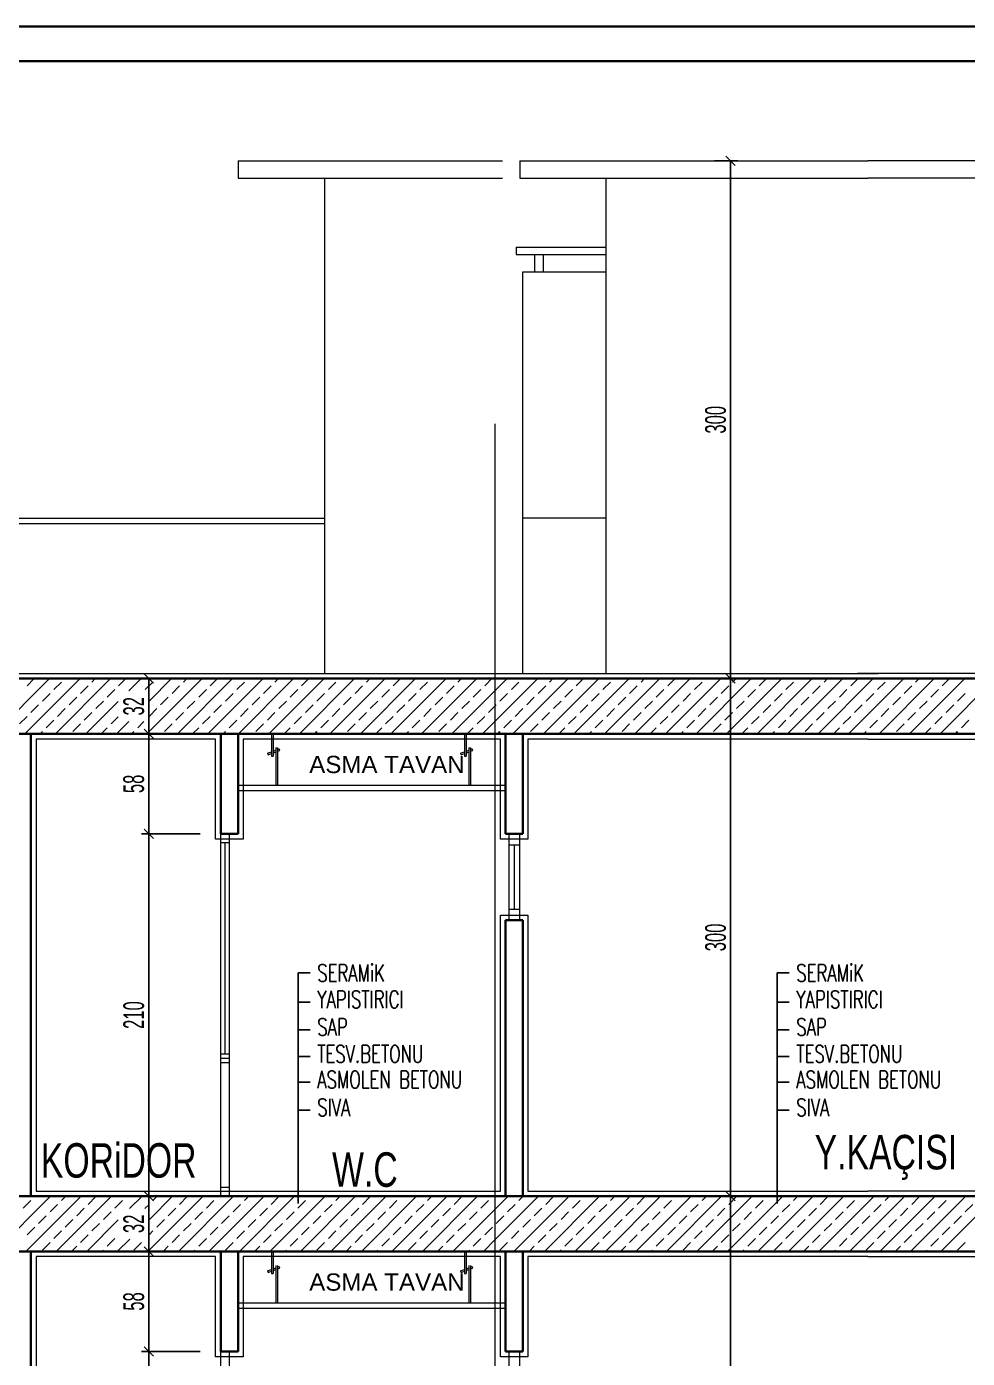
# Model space of a CAD drawing. Header units: inches. Extents: x -7543 to -822, y 102837 to 190349.
# Drawn here: x -827.3713 to -827.2623, y 102837.2851 to 102837.4395 of the extents above; entities that cross this region are included whole.
import ezdxf

# ---------------------------------------------------------------- set-up
doc = ezdxf.new("R2010")
doc.units = ezdxf.units.IN
doc.header["$MEASUREMENT"] = 0
doc.linetypes.add('__ZG_T_P__9', pattern=[22, 1, -10, 1, -10])
doc.layers.get('0').update_dxf_attribs({"lineweight": 25})
for name, color, linetype, lineweight, true_color in [('DUVAR', 7, 'Continuous', 35, 0xfc4642), ('KAPI', 7, 'Continuous', 18, 0xffb360), ('MERDİVEN', 7, 'Continuous', 20, 0x16c244), ('PENCERE', 7, 'Continuous', 18, 0xffb360)]:
    doc.layers.add(name, color=color, linetype=linetype, lineweight=lineweight, true_color=true_color)
for name, color, linetype, lineweight in [('ICOL', 55, 'Continuous', 25), ('SIVA', 150, 'Continuous', 15), ('TARAMA', 8, 'Continuous', 25), ('YAZI', 7, 'Continuous', 25)]:
    doc.layers.add(name, color=color, linetype=linetype, lineweight=lineweight)
doc.styles.add('arıal', font='arial.ttf', dxfattribs={"width": 0.7})
doc.styles.add('KAPı-PEN', font='simplex.shx', dxfattribs={"width": 0.7, "height": 10})
doc.styles.add('OLCU', font='tromand.shx', dxfattribs={"width": 0.6, "height": 12})
doc.styles.add('TURKCE', font='arial.ttf')

# ---------------------------------------------------------------- blocks, each defined once
blk = doc.blocks.new('_Oblique')
at = {"color": 0, "linetype": 'ByBlock', "lineweight": -2}
blk.add_line((-0.5, -0.5), (0.5, 0.5), dxfattribs=at)

msp = doc.modelspace()

# ---------------------------------------------------------------- linework, layer by layer
at = {"layer": 'DUVAR'}
for p, q in [((-837.60507, 102837.43946), (-821.98956, 102837.43946)), ((-837.60107, 102837.43546), (-821.99356, 102837.43546)), ((-827.48279, 102837.36388), (-827.27379, 102837.36388)), ((-827.06479, 102837.36388), (-827.27379, 102837.36388)), ((-827.48279, 102837.35748), (-827.27379, 102837.35748)), ((-827.37079, 102837.30388), (-827.37079, 102837.35748)), ((-827.34879, 102837.34588), (-827.34879, 102837.35748)), ((-827.34679, 102837.34588), (-827.34679, 102837.35748)), ((-827.31579, 102837.34588), (-827.31579, 102837.35748)), ((-827.31379, 102837.34588), (-827.31379, 102837.35748)), ((-827.06479, 102837.35748), (-827.27379, 102837.35748)), ((-827.34879, 102837.34588), (-827.34679, 102837.34588)), ((-827.31579, 102837.34588), (-827.31379, 102837.34588)), ((-827.31579, 102837.30388), (-827.31579, 102837.33588)), ((-827.31579, 102837.33588), (-827.31379, 102837.33588)), ((-827.31379, 102837.30388), (-827.31379, 102837.33588)), ((-827.48279, 102837.30388), (-827.27379, 102837.30388)), ((-827.47879, 102837.30388), (-827.27379, 102837.30388)), ((-827.06879, 102837.30388), (-827.27379, 102837.30388)), ((-827.06479, 102837.30388), (-827.27379, 102837.30388)), ((-827.48279, 102837.29748), (-827.27379, 102837.29748)), ((-827.48279, 102837.29748), (-827.27379, 102837.29748)), ((-827.37079, 102837.24388), (-827.37079, 102837.29748)), ((-827.34879, 102837.28588), (-827.34879, 102837.29748)), ((-827.34679, 102837.28588), (-827.34679, 102837.29748)), ((-827.31579, 102837.28588), (-827.31579, 102837.29748)), ((-827.31379, 102837.28588), (-827.31379, 102837.29748)), ((-827.06479, 102837.29748), (-827.27379, 102837.29748)), ((-827.06479, 102837.29748), (-827.27379, 102837.29748)), ((-827.34879, 102837.28588), (-827.34679, 102837.28588)), ((-827.31579, 102837.28588), (-827.31379, 102837.28588))]:
    msp.add_line(p, q, dxfattribs=at)
at = {"layer": 'ICOL', "color": 53}
for p, q in [((-827.29157, 102837.42389), (-827.28887, 102837.42389)), ((-827.35757, 102837.36388), (-827.35798, 102837.36388)), ((-827.29157, 102837.36388), (-827.28887, 102837.36388)), ((-827.29157, 102837.36388), (-827.28887, 102837.36388)), ((-827.35757, 102837.35748), (-827.35798, 102837.35748)), ((-827.35757, 102837.35748), (-827.35798, 102837.35748)), ((-827.35119, 102837.34588), (-827.35798, 102837.34588)), ((-827.35119, 102837.34588), (-827.35798, 102837.34588)), ((-827.35757, 102837.30388), (-827.35798, 102837.30388)), ((-827.35757, 102837.30388), (-827.35798, 102837.30388)), ((-827.29211, 102837.30388), (-827.29055, 102837.30388)), ((-827.29211, 102837.30388), (-827.29055, 102837.30388)), ((-827.35678, 102837.29748), (-827.35798, 102837.29748)), ((-827.35678, 102837.29748), (-827.35798, 102837.29748)), ((-827.35119, 102837.28588), (-827.35798, 102837.28588)), ((-827.35119, 102837.28588), (-827.35798, 102837.28588))]:
    msp.add_line(p, q, dxfattribs=at)
at = {"layer": 'ICOL'}
for p, q in [((-827.28971, 102837.42389), (-827.28971, 102837.36388)), ((-827.35714, 102837.36388), (-827.35714, 102837.35748)), ((-827.28971, 102837.36388), (-827.28971, 102837.30388)), ((-827.35714, 102837.35748), (-827.35714, 102837.34588)), ((-827.35714, 102837.34588), (-827.35714, 102837.30388)), ((-827.35714, 102837.30388), (-827.35714, 102837.29748)), ((-827.28971, 102837.30388), (-827.28971, 102837.24388)), ((-827.35714, 102837.29748), (-827.35714, 102837.28588)), ((-827.35714, 102837.28588), (-827.35714, 102837.24388))]:
    msp.add_line(p, q, dxfattribs=at)
at = {"layer": 'KAPI'}
for p, q in [((-827.34679, 102837.42389), (-827.31614, 102837.42389)), ((-827.34679, 102837.42389), (-827.34679, 102837.42189)), ((-827.31414, 102837.42389), (-827.27379, 102837.42389)), ((-827.31414, 102837.42389), (-827.31414, 102837.42189)), ((-827.31414, 102837.42389), (-827.30644, 102837.42389)), ((-827.23344, 102837.42389), (-827.27379, 102837.42389)), ((-827.34679, 102837.42189), (-827.31614, 102837.42189)), ((-827.33679, 102837.42189), (-827.33679, 102837.36448)), ((-827.31414, 102837.42189), (-827.27379, 102837.42189)), ((-827.31414, 102837.42189), (-827.30644, 102837.42189)), ((-827.30414, 102837.36448), (-827.30414, 102837.42189)), ((-827.23344, 102837.42189), (-827.27379, 102837.42189)), ((-827.34291, 102837.35748), (-827.34291, 102837.35491)), ((-827.34271, 102837.35748), (-827.34271, 102837.35491)), ((-827.32056, 102837.35748), (-827.32056, 102837.35491)), ((-827.32036, 102837.35748), (-827.32036, 102837.35491)), ((-827.34271, 102837.35548), (-827.3424, 102837.35559)), ((-827.3424, 102837.35586), (-827.3424, 102837.35148)), ((-827.3424, 102837.35586), (-827.3422, 102837.35586)), ((-827.3422, 102837.35586), (-827.3422, 102837.35148)), ((-827.3422, 102837.35567), (-827.34201, 102837.35574)), ((-827.3422, 102837.35546), (-827.34194, 102837.35555)), ((-827.34194, 102837.35555), (-827.34201, 102837.35574)), ((-827.32036, 102837.35548), (-827.32005, 102837.35559)), ((-827.32005, 102837.35586), (-827.32005, 102837.35148)), ((-827.32005, 102837.35586), (-827.31985, 102837.35586)), ((-827.31985, 102837.35586), (-827.31985, 102837.35148)), ((-827.31985, 102837.35567), (-827.31967, 102837.35574)), ((-827.31985, 102837.35546), (-827.31959, 102837.35555)), ((-827.31959, 102837.35555), (-827.31967, 102837.35574)), ((-827.34336, 102837.35523), (-827.34291, 102837.3554)), ((-827.34336, 102837.35523), (-827.34329, 102837.35504)), ((-827.34329, 102837.35504), (-827.34291, 102837.35519)), ((-827.34291, 102837.35491), (-827.34271, 102837.35491)), ((-827.34271, 102837.35526), (-827.3424, 102837.35538)), ((-827.32101, 102837.35523), (-827.32056, 102837.3554)), ((-827.32101, 102837.35523), (-827.32094, 102837.35504)), ((-827.32094, 102837.35504), (-827.32056, 102837.35519)), ((-827.32056, 102837.35491), (-827.32036, 102837.35491)), ((-827.32036, 102837.35526), (-827.32005, 102837.35538)), ((-827.31579, 102837.35148), (-827.34679, 102837.35148)), ((-827.31579, 102837.35088), (-827.34679, 102837.35088)), ((-827.34291, 102837.29748), (-827.34291, 102837.29491)), ((-827.34271, 102837.29748), (-827.34271, 102837.29491)), ((-827.32056, 102837.29748), (-827.32056, 102837.29491)), ((-827.32036, 102837.29748), (-827.32036, 102837.29491)), ((-827.34336, 102837.29523), (-827.34291, 102837.2954)), ((-827.34336, 102837.29523), (-827.34329, 102837.29504)), ((-827.34271, 102837.29548), (-827.3424, 102837.29559)), ((-827.34271, 102837.29526), (-827.3424, 102837.29538)), ((-827.3424, 102837.29586), (-827.3424, 102837.29148)), ((-827.3422, 102837.29586), (-827.3422, 102837.29148)), ((-827.3422, 102837.29567), (-827.34201, 102837.29574)), ((-827.3422, 102837.29546), (-827.34194, 102837.29555)), ((-827.34194, 102837.29555), (-827.34201, 102837.29574)), ((-827.32101, 102837.29523), (-827.32056, 102837.2954)), ((-827.32101, 102837.29523), (-827.32094, 102837.29504)), ((-827.32036, 102837.29548), (-827.32005, 102837.29559)), ((-827.32036, 102837.29526), (-827.32005, 102837.29538)), ((-827.32005, 102837.29586), (-827.32005, 102837.29148)), ((-827.31985, 102837.29586), (-827.31985, 102837.29148)), ((-827.31985, 102837.29567), (-827.31967, 102837.29574)), ((-827.31985, 102837.29546), (-827.31959, 102837.29555)), ((-827.31959, 102837.29555), (-827.31967, 102837.29574)), ((-827.34329, 102837.29504), (-827.34291, 102837.29519)), ((-827.34291, 102837.29491), (-827.34271, 102837.29491)), ((-827.32094, 102837.29504), (-827.32056, 102837.29519)), ((-827.32056, 102837.29491), (-827.32036, 102837.29491)), ((-827.31579, 102837.29148), (-827.34679, 102837.29148)), ((-827.31579, 102837.29088), (-827.34679, 102837.29088))]:
    msp.add_line(p, q, dxfattribs=at)
at = {"layer": 'KAPI', "linetype": '__ZG_T_P__9'}
msp.add_line((-827.31699, 102836.67599), (-827.31699, 102837.3934), dxfattribs=at)
at = {"layer": 'MERDİVEN'}
for p, q in [((-827.31457, 102837.41388), (-827.30414, 102837.41389)), ((-827.31457, 102837.41388), (-827.30414, 102837.41389)), ((-827.31457, 102837.41388), (-827.31457, 102837.41305)), ((-827.31457, 102837.41388), (-827.31457, 102837.41305)), ((-827.31457, 102837.41305), (-827.30414, 102837.41305)), ((-827.31457, 102837.41305), (-827.30414, 102837.41305)), ((-827.31238, 102837.41103), (-827.31238, 102837.41305)), ((-827.31138, 102837.41103), (-827.31138, 102837.41305)), ((-827.31379, 102837.36448), (-827.31379, 102837.41103)), ((-827.31379, 102837.41103), (-827.30414, 102837.41103)), ((-827.30414, 102837.38248), (-827.31379, 102837.38248))]:
    msp.add_line(p, q, dxfattribs=at)
at = {"layer": 'PENCERE'}
for p, q in [((-827.34879, 102837.30388), (-827.34879, 102837.34588)), ((-827.34879, 102837.34488), (-827.34779, 102837.34488)), ((-827.34829, 102837.32038), (-827.34829, 102837.34488)), ((-827.34779, 102837.30388), (-827.34779, 102837.34588)), ((-827.31539, 102837.34588), (-827.31539, 102837.33588)), ((-827.31419, 102837.34588), (-827.31419, 102837.33588)), ((-827.31539, 102837.3446), (-827.31419, 102837.3446)), ((-827.31479, 102837.3446), (-827.31479, 102837.33717)), ((-827.31539, 102837.33717), (-827.31419, 102837.33717)), ((-827.34879, 102837.32038), (-827.34779, 102837.32038)), ((-827.34879, 102837.31988), (-827.34779, 102837.31988)), ((-827.34879, 102837.31938), (-827.34779, 102837.31938)), ((-827.34779, 102837.30488), (-827.34879, 102837.30488)), ((-827.34879, 102837.24388), (-827.34879, 102837.28588)), ((-827.34779, 102837.24388), (-827.34779, 102837.28588)), ((-827.31539, 102837.28588), (-827.31539, 102837.27588)), ((-827.31419, 102837.28588), (-827.31419, 102837.27588))]:
    msp.add_line(p, q, dxfattribs=at)
at = {"layer": 'SIVA'}
for p, q in [((-827.47819, 102837.38248), (-827.33679, 102837.38248)), ((-827.47819, 102837.38188), (-827.33679, 102837.38188)), ((-827.47819, 102837.36448), (-827.27259, 102837.36448)), ((-827.06939, 102837.36448), (-827.27499, 102837.36448)), ((-827.34939, 102837.35688), (-827.37019, 102837.35688)), ((-827.37019, 102837.35688), (-827.37019, 102837.30448)), ((-827.34939, 102837.34528), (-827.34939, 102837.35688)), ((-827.31639, 102837.35688), (-827.34619, 102837.35688)), ((-827.34619, 102837.35688), (-827.34619, 102837.34528)), ((-827.31639, 102837.34528), (-827.31639, 102837.35688)), ((-827.27379, 102837.35688), (-827.31319, 102837.35688)), ((-827.31319, 102837.35688), (-827.31319, 102837.34528)), ((-827.27379, 102837.35688), (-827.23439, 102837.35688)), ((-827.34619, 102837.34528), (-827.34939, 102837.34528)), ((-827.31319, 102837.34528), (-827.31639, 102837.34528)), ((-827.31639, 102837.30448), (-827.31639, 102837.33648)), ((-827.31639, 102837.33648), (-827.31319, 102837.33648)), ((-827.31319, 102837.33648), (-827.31319, 102837.30448)), ((-827.37019, 102837.30448), (-827.31639, 102837.30448)), ((-827.31319, 102837.30448), (-827.27379, 102837.30448)), ((-827.23439, 102837.30448), (-827.27379, 102837.30448)), ((-827.34939, 102837.29688), (-827.37019, 102837.29688)), ((-827.37019, 102837.29688), (-827.37019, 102837.24448)), ((-827.34939, 102837.28528), (-827.34939, 102837.29688)), ((-827.31639, 102837.29688), (-827.34619, 102837.29688)), ((-827.34619, 102837.29688), (-827.34619, 102837.28528)), ((-827.31639, 102837.28528), (-827.31639, 102837.29688)), ((-827.27379, 102837.29688), (-827.31319, 102837.29688)), ((-827.31319, 102837.29688), (-827.31319, 102837.28528)), ((-827.27379, 102837.29688), (-827.23439, 102837.29688)), ((-827.34619, 102837.28528), (-827.34939, 102837.28528)), ((-827.31319, 102837.28528), (-827.31639, 102837.28528))]:
    msp.add_line(p, q, dxfattribs=at)
at = {"layer": 'TARAMA'}
for p, q in [((-827.37503, 102837.35748), (-827.36863, 102837.36388)), ((-827.3715, 102837.35748), (-827.3651, 102837.36388)), ((-827.37124, 102837.36305), (-827.3704, 102837.36388)), ((-827.36814, 102837.36261), (-827.36726, 102837.36349)), ((-827.36796, 102837.35748), (-827.36156, 102837.36388)), ((-827.36372, 102837.36349), (-827.36333, 102837.36388)), ((-827.36063, 102837.36305), (-827.35979, 102837.36388)), ((-827.35946, 102837.36245), (-827.35802, 102837.36388)), ((-827.35754, 102837.36261), (-827.35665, 102837.36349)), ((-827.35735, 102837.35748), (-827.35095, 102837.36388)), ((-827.35707, 102837.3613), (-827.35449, 102837.36388)), ((-827.35382, 102837.35748), (-827.34742, 102837.36388)), ((-827.35312, 102837.36349), (-827.35272, 102837.36388)), ((-827.35028, 102837.35748), (-827.34388, 102837.36388)), ((-827.35002, 102837.36305), (-827.34919, 102837.36388)), ((-827.34693, 102837.36261), (-827.34605, 102837.36349)), ((-827.34675, 102837.35748), (-827.34035, 102837.36388)), ((-827.34321, 102837.35748), (-827.33681, 102837.36388)), ((-827.34251, 102837.36349), (-827.34212, 102837.36388)), ((-827.33968, 102837.35748), (-827.33328, 102837.36388)), ((-827.33942, 102837.36305), (-827.33858, 102837.36388)), ((-827.33632, 102837.36261), (-827.33544, 102837.36349)), ((-827.33614, 102837.35748), (-827.32974, 102837.36388)), ((-827.33261, 102837.35748), (-827.32621, 102837.36388)), ((-827.3319, 102837.36349), (-827.33151, 102837.36388)), ((-827.32907, 102837.35748), (-827.32267, 102837.36388)), ((-827.32881, 102837.36305), (-827.32797, 102837.36388)), ((-827.32572, 102837.36261), (-827.32483, 102837.36349)), ((-827.32553, 102837.35748), (-827.31913, 102837.36388)), ((-827.3213, 102837.36349), (-827.3209, 102837.36388)), ((-827.3182, 102837.36305), (-827.31737, 102837.36388)), ((-827.31699, 102837.36249), (-827.3156, 102837.36388)), ((-827.31699, 102837.35896), (-827.31206, 102837.36388)), ((-827.31511, 102837.36261), (-827.31423, 102837.36349)), ((-827.31493, 102837.35748), (-827.30853, 102837.36388)), ((-827.31139, 102837.35748), (-827.30499, 102837.36388)), ((-827.31069, 102837.36349), (-827.3103, 102837.36388)), ((-827.30786, 102837.35748), (-827.30146, 102837.36388)), ((-827.3076, 102837.36305), (-827.30676, 102837.36388)), ((-827.3045, 102837.36261), (-827.30362, 102837.36349)), ((-827.30432, 102837.35748), (-827.29792, 102837.36388)), ((-827.30079, 102837.35748), (-827.29439, 102837.36388)), ((-827.30008, 102837.36349), (-827.29969, 102837.36388)), ((-827.29725, 102837.35748), (-827.29085, 102837.36388)), ((-827.29699, 102837.36305), (-827.29615, 102837.36388)), ((-827.2939, 102837.36261), (-827.29301, 102837.36349)), ((-827.29371, 102837.35748), (-827.28731, 102837.36388)), ((-827.29018, 102837.35748), (-827.28378, 102837.36388)), ((-827.28948, 102837.36349), (-827.28908, 102837.36388)), ((-827.28664, 102837.35748), (-827.28024, 102837.36388)), ((-827.28638, 102837.36305), (-827.28555, 102837.36388)), ((-827.28329, 102837.36261), (-827.28241, 102837.36349)), ((-827.28311, 102837.35748), (-827.27671, 102837.36388)), ((-827.27957, 102837.35748), (-827.27317, 102837.36388)), ((-827.27887, 102837.36349), (-827.27848, 102837.36388)), ((-827.27604, 102837.35748), (-827.26964, 102837.36388)), ((-827.27578, 102837.36305), (-827.27494, 102837.36388)), ((-827.27268, 102837.36261), (-827.2718, 102837.36349)), ((-827.2725, 102837.35748), (-827.2661, 102837.36388)), ((-827.26897, 102837.35748), (-827.26257, 102837.36388)), ((-827.26826, 102837.36349), (-827.26787, 102837.36388)), ((-827.26543, 102837.35748), (-827.25903, 102837.36388)), ((-827.26517, 102837.36305), (-827.26433, 102837.36388)), ((-827.36947, 102837.36128), (-827.36858, 102837.36216)), ((-827.36637, 102837.36084), (-827.36549, 102837.36172)), ((-827.36505, 102837.36216), (-827.36416, 102837.36305)), ((-827.36196, 102837.36172), (-827.36107, 102837.36261)), ((-827.35577, 102837.36084), (-827.35488, 102837.36172)), ((-827.35444, 102837.36216), (-827.35356, 102837.36305)), ((-827.35135, 102837.36172), (-827.35046, 102837.36261)), ((-827.34825, 102837.36128), (-827.34737, 102837.36216)), ((-827.34516, 102837.36084), (-827.34428, 102837.36172)), ((-827.34384, 102837.36216), (-827.34295, 102837.36305)), ((-827.34074, 102837.36172), (-827.33986, 102837.36261)), ((-827.33765, 102837.36128), (-827.33676, 102837.36216)), ((-827.33455, 102837.36084), (-827.33367, 102837.36172)), ((-827.33323, 102837.36216), (-827.33235, 102837.36305)), ((-827.33014, 102837.36172), (-827.32925, 102837.36261)), ((-827.32704, 102837.36128), (-827.32616, 102837.36216)), ((-827.32395, 102837.36084), (-827.32306, 102837.36172)), ((-827.32262, 102837.36216), (-827.32174, 102837.36305)), ((-827.322, 102837.35748), (-827.31699, 102837.36249)), ((-827.31953, 102837.36172), (-827.31864, 102837.36261)), ((-827.31644, 102837.36128), (-827.31555, 102837.36216)), ((-827.31334, 102837.36084), (-827.31246, 102837.36172)), ((-827.31202, 102837.36216), (-827.31113, 102837.36305)), ((-827.30892, 102837.36172), (-827.30804, 102837.36261)), ((-827.30583, 102837.36128), (-827.30494, 102837.36216)), ((-827.30273, 102837.36084), (-827.30185, 102837.36172)), ((-827.30141, 102837.36216), (-827.30053, 102837.36305)), ((-827.29832, 102837.36172), (-827.29743, 102837.36261)), ((-827.29522, 102837.36128), (-827.29434, 102837.36216)), ((-827.29213, 102837.36084), (-827.29124, 102837.36172)), ((-827.2908, 102837.36216), (-827.28992, 102837.36305)), ((-827.28771, 102837.36172), (-827.28683, 102837.36261)), ((-827.28462, 102837.36128), (-827.28373, 102837.36216)), ((-827.28152, 102837.36084), (-827.28064, 102837.36172)), ((-827.2802, 102837.36216), (-827.27931, 102837.36305)), ((-827.2771, 102837.36172), (-827.27622, 102837.36261)), ((-827.27401, 102837.36128), (-827.27312, 102837.36216)), ((-827.27092, 102837.36084), (-827.27003, 102837.36172)), ((-827.26959, 102837.36216), (-827.26871, 102837.36305)), ((-827.2665, 102837.36172), (-827.26561, 102837.36261)), ((-827.2634, 102837.36128), (-827.26252, 102837.36216)), ((-827.37079, 102837.35995), (-827.36991, 102837.36084)), ((-827.3677, 102837.35951), (-827.36682, 102837.3604)), ((-827.36442, 102837.35748), (-827.36067, 102837.36124)), ((-827.36328, 102837.3604), (-827.3624, 102837.36128)), ((-827.35707, 102837.35954), (-827.35621, 102837.3604)), ((-827.35267, 102837.3604), (-827.35179, 102837.36128)), ((-827.34958, 102837.35995), (-827.3487, 102837.36084)), ((-827.34649, 102837.35951), (-827.3456, 102837.3604)), ((-827.34207, 102837.3604), (-827.34118, 102837.36128)), ((-827.33897, 102837.35995), (-827.33809, 102837.36084)), ((-827.33588, 102837.35951), (-827.335, 102837.3604)), ((-827.33146, 102837.3604), (-827.33058, 102837.36128)), ((-827.32837, 102837.35995), (-827.32748, 102837.36084)), ((-827.32527, 102837.35951), (-827.32439, 102837.3604)), ((-827.32085, 102837.3604), (-827.31997, 102837.36128)), ((-827.31776, 102837.35995), (-827.31699, 102837.36072)), ((-827.31699, 102837.36072), (-827.31688, 102837.36084)), ((-827.31467, 102837.35951), (-827.31378, 102837.3604)), ((-827.31025, 102837.3604), (-827.30936, 102837.36128)), ((-827.30715, 102837.35995), (-827.30627, 102837.36084)), ((-827.30406, 102837.35951), (-827.30318, 102837.3604)), ((-827.29964, 102837.3604), (-827.29876, 102837.36128)), ((-827.29655, 102837.35995), (-827.29566, 102837.36084)), ((-827.29345, 102837.35951), (-827.29257, 102837.3604)), ((-827.28903, 102837.3604), (-827.28815, 102837.36128)), ((-827.28594, 102837.35995), (-827.28506, 102837.36084)), ((-827.28285, 102837.35951), (-827.28196, 102837.3604)), ((-827.27843, 102837.3604), (-827.27754, 102837.36128)), ((-827.27533, 102837.35995), (-827.27445, 102837.36084)), ((-827.27224, 102837.35951), (-827.27136, 102837.3604)), ((-827.26782, 102837.3604), (-827.26694, 102837.36128)), ((-827.26473, 102837.35995), (-827.26384, 102837.36084)), ((-827.37212, 102837.35863), (-827.37124, 102837.35951)), ((-827.36903, 102837.35819), (-827.36814, 102837.35907)), ((-827.36593, 102837.35774), (-827.36505, 102837.35863)), ((-827.36461, 102837.35907), (-827.36372, 102837.35995)), ((-827.36151, 102837.35863), (-827.36067, 102837.35947)), ((-827.36089, 102837.35748), (-827.35946, 102837.35892)), ((-827.35842, 102837.35819), (-827.35769, 102837.35892)), ((-827.35533, 102837.35774), (-827.35444, 102837.35863)), ((-827.354, 102837.35907), (-827.35312, 102837.35995)), ((-827.35091, 102837.35863), (-827.35002, 102837.35951)), ((-827.34781, 102837.35819), (-827.34693, 102837.35907)), ((-827.34472, 102837.35774), (-827.34384, 102837.35863)), ((-827.34339, 102837.35907), (-827.34251, 102837.35995)), ((-827.3403, 102837.35863), (-827.33942, 102837.35951)), ((-827.33721, 102837.35819), (-827.33632, 102837.35907)), ((-827.33411, 102837.35774), (-827.33323, 102837.35863)), ((-827.33279, 102837.35907), (-827.3319, 102837.35995)), ((-827.32969, 102837.35863), (-827.32881, 102837.35951)), ((-827.3266, 102837.35819), (-827.32572, 102837.35907)), ((-827.32351, 102837.35774), (-827.32262, 102837.35863)), ((-827.32218, 102837.35907), (-827.3213, 102837.35995)), ((-827.31909, 102837.35863), (-827.3182, 102837.35951)), ((-827.31846, 102837.35748), (-827.31699, 102837.35896)), ((-827.31599, 102837.35819), (-827.31511, 102837.35907)), ((-827.3129, 102837.35774), (-827.31202, 102837.35863)), ((-827.31157, 102837.35907), (-827.31069, 102837.35995)), ((-827.30848, 102837.35863), (-827.3076, 102837.35951)), ((-827.30539, 102837.35819), (-827.3045, 102837.35907)), ((-827.30229, 102837.35774), (-827.30141, 102837.35863)), ((-827.30097, 102837.35907), (-827.30008, 102837.35995)), ((-827.29787, 102837.35863), (-827.29699, 102837.35951)), ((-827.29478, 102837.35819), (-827.2939, 102837.35907)), ((-827.29169, 102837.35774), (-827.2908, 102837.35863)), ((-827.29036, 102837.35907), (-827.28948, 102837.35995)), ((-827.28727, 102837.35863), (-827.28638, 102837.35951)), ((-827.28417, 102837.35819), (-827.28329, 102837.35907)), ((-827.28108, 102837.35774), (-827.2802, 102837.35863)), ((-827.27975, 102837.35907), (-827.27887, 102837.35995)), ((-827.27666, 102837.35863), (-827.27578, 102837.35951)), ((-827.27357, 102837.35819), (-827.27268, 102837.35907)), ((-827.27047, 102837.35774), (-827.26959, 102837.35863)), ((-827.26915, 102837.35907), (-827.26826, 102837.35995)), ((-827.26605, 102837.35863), (-827.26517, 102837.35951)), ((-827.26296, 102837.35819), (-827.26208, 102837.35907)), ((-827.36973, 102837.35748), (-827.36947, 102837.35774)), ((-827.36266, 102837.35748), (-827.36196, 102837.35819)), ((-827.35912, 102837.35748), (-827.35886, 102837.35774)), ((-827.35205, 102837.35748), (-827.35135, 102837.35819)), ((-827.34852, 102837.35748), (-827.34825, 102837.35774)), ((-827.34144, 102837.35748), (-827.34074, 102837.35819)), ((-827.33791, 102837.35748), (-827.33765, 102837.35774)), ((-827.33084, 102837.35748), (-827.33014, 102837.35819)), ((-827.3273, 102837.35748), (-827.32704, 102837.35774)), ((-827.32023, 102837.35748), (-827.31953, 102837.35819)), ((-827.3167, 102837.35748), (-827.31644, 102837.35774)), ((-827.30962, 102837.35748), (-827.30892, 102837.35819)), ((-827.30609, 102837.35748), (-827.30583, 102837.35774)), ((-827.29902, 102837.35748), (-827.29832, 102837.35819)), ((-827.29548, 102837.35748), (-827.29522, 102837.35774)), ((-827.28841, 102837.35748), (-827.28771, 102837.35819)), ((-827.28488, 102837.35748), (-827.28462, 102837.35774)), ((-827.2778, 102837.35748), (-827.2771, 102837.35819)), ((-827.27427, 102837.35748), (-827.27401, 102837.35774)), ((-827.2672, 102837.35748), (-827.2665, 102837.35819)), ((-827.26366, 102837.35748), (-827.2634, 102837.35774)), ((-827.37493, 102837.29748), (-827.36853, 102837.30388)), ((-827.37168, 102837.3025), (-827.37079, 102837.30339)), ((-827.37139, 102837.29748), (-827.36499, 102837.30388)), ((-827.37035, 102837.30383), (-827.3703, 102837.30388)), ((-827.36786, 102837.29748), (-827.36146, 102837.30388)), ((-827.36726, 102837.30339), (-827.36676, 102837.30388)), ((-827.36416, 102837.30294), (-827.36328, 102837.30383)), ((-827.36107, 102837.3025), (-827.36019, 102837.30339)), ((-827.35975, 102837.30383), (-827.35969, 102837.30388)), ((-827.35936, 102837.30245), (-827.35792, 102837.30388)), ((-827.35725, 102837.29748), (-827.35085, 102837.30388)), ((-827.35707, 102837.3012), (-827.35439, 102837.30388)), ((-827.35665, 102837.30339), (-827.35615, 102837.30388)), ((-827.35371, 102837.29748), (-827.34731, 102837.30388)), ((-827.35356, 102837.30294), (-827.35267, 102837.30383)), ((-827.35046, 102837.3025), (-827.34958, 102837.30339)), ((-827.35018, 102837.29748), (-827.34378, 102837.30388)), ((-827.34914, 102837.30383), (-827.34908, 102837.30388)), ((-827.34664, 102837.29748), (-827.34024, 102837.30388)), ((-827.34605, 102837.30339), (-827.34555, 102837.30388)), ((-827.34311, 102837.29748), (-827.33671, 102837.30388)), ((-827.34295, 102837.30294), (-827.34207, 102837.30383)), ((-827.33986, 102837.3025), (-827.33897, 102837.30339)), ((-827.33957, 102837.29748), (-827.33317, 102837.30388)), ((-827.33853, 102837.30383), (-827.33848, 102837.30388)), ((-827.33604, 102837.29748), (-827.32964, 102837.30388)), ((-827.33544, 102837.30339), (-827.33494, 102837.30388)), ((-827.3325, 102837.29748), (-827.3261, 102837.30388)), ((-827.33235, 102837.30294), (-827.33146, 102837.30383)), ((-827.32925, 102837.3025), (-827.32837, 102837.30339)), ((-827.32897, 102837.29748), (-827.32257, 102837.30388)), ((-827.32793, 102837.30383), (-827.32787, 102837.30388)), ((-827.32543, 102837.29748), (-827.31903, 102837.30388)), ((-827.32483, 102837.30339), (-827.32433, 102837.30388)), ((-827.32174, 102837.30294), (-827.32085, 102837.30383)), ((-827.31864, 102837.3025), (-827.31776, 102837.30339)), ((-827.31732, 102837.30383), (-827.31726, 102837.30388)), ((-827.31699, 102837.30239), (-827.31549, 102837.30388)), ((-827.31699, 102837.29885), (-827.31196, 102837.30388)), ((-827.31482, 102837.29748), (-827.30842, 102837.30388)), ((-827.31423, 102837.30339), (-827.31373, 102837.30388)), ((-827.31129, 102837.29748), (-827.30489, 102837.30388)), ((-827.31113, 102837.30294), (-827.31025, 102837.30383)), ((-827.30804, 102837.3025), (-827.30715, 102837.30339)), ((-827.30775, 102837.29748), (-827.30135, 102837.30388)), ((-827.30671, 102837.30383), (-827.30666, 102837.30388)), ((-827.30422, 102837.29748), (-827.29782, 102837.30388)), ((-827.30362, 102837.30339), (-827.30312, 102837.30388)), ((-827.30068, 102837.29748), (-827.29428, 102837.30388)), ((-827.30053, 102837.30294), (-827.29964, 102837.30383)), ((-827.29743, 102837.3025), (-827.29655, 102837.30339)), ((-827.29715, 102837.29748), (-827.29075, 102837.30388)), ((-827.29611, 102837.30383), (-827.29605, 102837.30388)), ((-827.29361, 102837.29748), (-827.28721, 102837.30388)), ((-827.29301, 102837.30339), (-827.29251, 102837.30388)), ((-827.29007, 102837.29748), (-827.28367, 102837.30388)), ((-827.28992, 102837.30294), (-827.28903, 102837.30383)), ((-827.28683, 102837.3025), (-827.28594, 102837.30339)), ((-827.28654, 102837.29748), (-827.28014, 102837.30388)), ((-827.2855, 102837.30383), (-827.28544, 102837.30388)), ((-827.283, 102837.29748), (-827.2766, 102837.30388)), ((-827.28241, 102837.30339), (-827.28191, 102837.30388)), ((-827.27947, 102837.29748), (-827.27307, 102837.30388)), ((-827.27931, 102837.30294), (-827.27843, 102837.30383)), ((-827.27622, 102837.3025), (-827.27533, 102837.30339)), ((-827.27593, 102837.29748), (-827.26953, 102837.30388)), ((-827.27489, 102837.30383), (-827.27484, 102837.30388)), ((-827.2724, 102837.29748), (-827.266, 102837.30388)), ((-827.2718, 102837.30339), (-827.2713, 102837.30388)), ((-827.26886, 102837.29748), (-827.26246, 102837.30388)), ((-827.26871, 102837.30294), (-827.26782, 102837.30383)), ((-827.26561, 102837.3025), (-827.26473, 102837.30339)), ((-827.26533, 102837.29748), (-827.25893, 102837.30388)), ((-827.26429, 102837.30383), (-827.26423, 102837.30388)), ((-827.36991, 102837.30073), (-827.36903, 102837.30162)), ((-827.36858, 102837.30206), (-827.3677, 102837.30294)), ((-827.36549, 102837.30162), (-827.36461, 102837.3025)), ((-827.3624, 102837.30118), (-827.36151, 102837.30206)), ((-827.35759, 102837.30245), (-827.35709, 102837.30294)), ((-827.35488, 102837.30162), (-827.354, 102837.3025)), ((-827.35179, 102837.30118), (-827.35091, 102837.30206)), ((-827.3487, 102837.30073), (-827.34781, 102837.30162)), ((-827.34737, 102837.30206), (-827.34649, 102837.30294)), ((-827.34428, 102837.30162), (-827.34339, 102837.3025)), ((-827.34118, 102837.30118), (-827.3403, 102837.30206)), ((-827.33809, 102837.30073), (-827.33721, 102837.30162)), ((-827.33676, 102837.30206), (-827.33588, 102837.30294)), ((-827.33367, 102837.30162), (-827.33279, 102837.3025)), ((-827.33058, 102837.30118), (-827.32969, 102837.30206)), ((-827.32748, 102837.30073), (-827.3266, 102837.30162)), ((-827.32616, 102837.30206), (-827.32527, 102837.30294)), ((-827.32306, 102837.30162), (-827.32218, 102837.3025)), ((-827.32189, 102837.29748), (-827.31699, 102837.30239)), ((-827.31997, 102837.30118), (-827.31909, 102837.30206)), ((-827.31688, 102837.30073), (-827.31599, 102837.30162)), ((-827.31555, 102837.30206), (-827.31467, 102837.30294)), ((-827.31246, 102837.30162), (-827.31157, 102837.3025)), ((-827.30936, 102837.30118), (-827.30848, 102837.30206)), ((-827.30627, 102837.30073), (-827.30539, 102837.30162)), ((-827.30494, 102837.30206), (-827.30406, 102837.30294)), ((-827.30185, 102837.30162), (-827.30097, 102837.3025)), ((-827.29876, 102837.30118), (-827.29787, 102837.30206)), ((-827.29566, 102837.30073), (-827.29478, 102837.30162)), ((-827.29434, 102837.30206), (-827.29345, 102837.30294)), ((-827.29124, 102837.30162), (-827.29036, 102837.3025)), ((-827.28815, 102837.30118), (-827.28727, 102837.30206)), ((-827.28506, 102837.30073), (-827.28417, 102837.30162)), ((-827.28373, 102837.30206), (-827.28285, 102837.30294)), ((-827.28064, 102837.30162), (-827.27975, 102837.3025)), ((-827.27754, 102837.30118), (-827.27666, 102837.30206)), ((-827.27445, 102837.30073), (-827.27357, 102837.30162)), ((-827.27312, 102837.30206), (-827.27224, 102837.30294)), ((-827.27003, 102837.30162), (-827.26915, 102837.3025)), ((-827.26694, 102837.30118), (-827.26605, 102837.30206)), ((-827.26384, 102837.30073), (-827.26296, 102837.30162)), ((-827.26252, 102837.30206), (-827.26163, 102837.30294)), ((-827.37124, 102837.29941), (-827.37035, 102837.30029)), ((-827.36682, 102837.30029), (-827.36593, 102837.30118)), ((-827.36432, 102837.29748), (-827.36067, 102837.30113)), ((-827.36372, 102837.29985), (-827.36284, 102837.30073)), ((-827.35621, 102837.30029), (-827.35533, 102837.30118)), ((-827.35312, 102837.29985), (-827.35223, 102837.30073)), ((-827.35002, 102837.29941), (-827.34914, 102837.30029)), ((-827.3456, 102837.30029), (-827.34472, 102837.30118)), ((-827.34251, 102837.29985), (-827.34163, 102837.30073)), ((-827.33942, 102837.29941), (-827.33853, 102837.30029)), ((-827.335, 102837.30029), (-827.33411, 102837.30118)), ((-827.3319, 102837.29985), (-827.33102, 102837.30073)), ((-827.32881, 102837.29941), (-827.32793, 102837.30029)), ((-827.32439, 102837.30029), (-827.32351, 102837.30118)), ((-827.3213, 102837.29985), (-827.32041, 102837.30073)), ((-827.3182, 102837.29941), (-827.31732, 102837.30029)), ((-827.31378, 102837.30029), (-827.3129, 102837.30118)), ((-827.31069, 102837.29985), (-827.30981, 102837.30073)), ((-827.3076, 102837.29941), (-827.30671, 102837.30029)), ((-827.30318, 102837.30029), (-827.30229, 102837.30118)), ((-827.30008, 102837.29985), (-827.2992, 102837.30073)), ((-827.29699, 102837.29941), (-827.29611, 102837.30029)), ((-827.29257, 102837.30029), (-827.29169, 102837.30118)), ((-827.28948, 102837.29985), (-827.28859, 102837.30073)), ((-827.28638, 102837.29941), (-827.2855, 102837.30029)), ((-827.28196, 102837.30029), (-827.28108, 102837.30118)), ((-827.27887, 102837.29985), (-827.27799, 102837.30073)), ((-827.27578, 102837.29941), (-827.27489, 102837.30029)), ((-827.27136, 102837.30029), (-827.27047, 102837.30118)), ((-827.26826, 102837.29985), (-827.26738, 102837.30073)), ((-827.26517, 102837.29941), (-827.26429, 102837.30029)), ((-827.36947, 102837.29764), (-827.36858, 102837.29852)), ((-827.36814, 102837.29897), (-827.36726, 102837.29985)), ((-827.36505, 102837.29852), (-827.36416, 102837.29941)), ((-827.36196, 102837.29808), (-827.36107, 102837.29897)), ((-827.36079, 102837.29748), (-827.35935, 102837.29892)), ((-827.35886, 102837.29764), (-827.35798, 102837.29852)), ((-827.35707, 102837.29943), (-827.35665, 102837.29985)), ((-827.35444, 102837.29852), (-827.35356, 102837.29941)), ((-827.35135, 102837.29808), (-827.35046, 102837.29897)), ((-827.34825, 102837.29764), (-827.34737, 102837.29852)), ((-827.34693, 102837.29897), (-827.34605, 102837.29985)), ((-827.34384, 102837.29852), (-827.34295, 102837.29941)), ((-827.34074, 102837.29808), (-827.33986, 102837.29897)), ((-827.33765, 102837.29764), (-827.33676, 102837.29852)), ((-827.33632, 102837.29897), (-827.33544, 102837.29985)), ((-827.33323, 102837.29852), (-827.33235, 102837.29941)), ((-827.33014, 102837.29808), (-827.32925, 102837.29897)), ((-827.32704, 102837.29764), (-827.32616, 102837.29852)), ((-827.32572, 102837.29897), (-827.32483, 102837.29985)), ((-827.32262, 102837.29852), (-827.32174, 102837.29941)), ((-827.31953, 102837.29808), (-827.31864, 102837.29897)), ((-827.31836, 102837.29748), (-827.31699, 102837.29885)), ((-827.31644, 102837.29764), (-827.31555, 102837.29852)), ((-827.31511, 102837.29897), (-827.31423, 102837.29985)), ((-827.31202, 102837.29852), (-827.31113, 102837.29941)), ((-827.30892, 102837.29808), (-827.30804, 102837.29897)), ((-827.30583, 102837.29764), (-827.30494, 102837.29852)), ((-827.3045, 102837.29897), (-827.30362, 102837.29985)), ((-827.30141, 102837.29852), (-827.30053, 102837.29941)), ((-827.29832, 102837.29808), (-827.29743, 102837.29897)), ((-827.29522, 102837.29764), (-827.29434, 102837.29852)), ((-827.2939, 102837.29897), (-827.29301, 102837.29985)), ((-827.2908, 102837.29852), (-827.28992, 102837.29941)), ((-827.28771, 102837.29808), (-827.28683, 102837.29897)), ((-827.28462, 102837.29764), (-827.28373, 102837.29852)), ((-827.28329, 102837.29897), (-827.28241, 102837.29985)), ((-827.2802, 102837.29852), (-827.27931, 102837.29941)), ((-827.2771, 102837.29808), (-827.27622, 102837.29897)), ((-827.27401, 102837.29764), (-827.27312, 102837.29852)), ((-827.27268, 102837.29897), (-827.2718, 102837.29985)), ((-827.26959, 102837.29852), (-827.26871, 102837.29941)), ((-827.2665, 102837.29808), (-827.26561, 102837.29897)), ((-827.2634, 102837.29764), (-827.26252, 102837.29852)), ((-827.36609, 102837.29748), (-827.36549, 102837.29808)), ((-827.36255, 102837.29748), (-827.3624, 102837.29764)), ((-827.35548, 102837.29748), (-827.35488, 102837.29808)), ((-827.35195, 102837.29748), (-827.35179, 102837.29764)), ((-827.34488, 102837.29748), (-827.34428, 102837.29808)), ((-827.34134, 102837.29748), (-827.34118, 102837.29764)), ((-827.33427, 102837.29748), (-827.33367, 102837.29808)), ((-827.33073, 102837.29748), (-827.33058, 102837.29764)), ((-827.32366, 102837.29748), (-827.32306, 102837.29808)), ((-827.32013, 102837.29748), (-827.31997, 102837.29764)), ((-827.31306, 102837.29748), (-827.31246, 102837.29808)), ((-827.30952, 102837.29748), (-827.30936, 102837.29764)), ((-827.30245, 102837.29748), (-827.30185, 102837.29808)), ((-827.29891, 102837.29748), (-827.29876, 102837.29764)), ((-827.29184, 102837.29748), (-827.29124, 102837.29808)), ((-827.28831, 102837.29748), (-827.28815, 102837.29764)), ((-827.28124, 102837.29748), (-827.28064, 102837.29808)), ((-827.2777, 102837.29748), (-827.27754, 102837.29764)), ((-827.27063, 102837.29748), (-827.27003, 102837.29808)), ((-827.26709, 102837.29748), (-827.26694, 102837.29764))]:
    msp.add_line(p, q, dxfattribs=at)
at = {"layer": 'YAZI'}
for p, q in [((-827.33984, 102837.32977), (-827.33844, 102837.32977)), ((-827.33984, 102837.32977), (-827.33984, 102837.30303)), ((-827.28432, 102837.32977), (-827.28292, 102837.32977)), ((-827.28432, 102837.32977), (-827.28432, 102837.30303)), ((-827.33984, 102837.32639), (-827.33844, 102837.32639)), ((-827.28432, 102837.32639), (-827.28292, 102837.32639)), ((-827.33984, 102837.32318), (-827.33844, 102837.32318)), ((-827.28432, 102837.32318), (-827.28292, 102837.32318)), ((-827.33984, 102837.32007), (-827.33844, 102837.32007)), ((-827.28432, 102837.32007), (-827.28292, 102837.32007)), ((-827.33984, 102837.31709), (-827.33844, 102837.31709)), ((-827.28432, 102837.31709), (-827.28292, 102837.31709)), ((-827.33984, 102837.31385), (-827.33844, 102837.31385)), ((-827.28432, 102837.31385), (-827.28292, 102837.31385))]:
    msp.add_line(p, q, dxfattribs=at)

# ---------------------------------------------------------------- block references
at = {"layer": 'ICOL', "xscale": 0.001080000001820736, "yscale": 0.001080000001820736, "zscale": 0.001080000001820736}
for p, rotation in [((-827.28971, 102837.42389), 90), ((-827.35714, 102837.36388), 90), ((-827.28971, 102837.36388), 90), ((-827.28971, 102837.36388), 270), ((-827.35714, 102837.35748), 90), ((-827.35714, 102837.35748), 270), ((-827.35714, 102837.34588), 90), ((-827.35714, 102837.34588), 270), ((-827.35714, 102837.30388), 90), ((-827.35714, 102837.30388), 270), ((-827.28971, 102837.30388), 90), ((-827.28971, 102837.30388), 270), ((-827.35714, 102837.29748), 90), ((-827.35714, 102837.29748), 270), ((-827.35714, 102837.28588), 90), ((-827.35714, 102837.28588), 270)]:
    msp.add_blockref('_Oblique', p, dxfattribs=dict(at, rotation=rotation))

# ---------------------------------------------------------------- texts
at = {"layer": 'ICOL', "char_height": 0.0024, "attachment_point": 5, "rotation": 90, "style": 'OLCU'}
for s, insert in [('\\A1;300', (-827.29144, 102837.39389)), ('\\A1;32', (-827.35887, 102837.36068)), ('\\A1;58', (-827.35887, 102837.35168)), ('\\A1;300', (-827.29144, 102837.33388)), ('\\A1;210', (-827.35887, 102837.32488)), ('\\A1;32', (-827.35887, 102837.30068)), ('\\A1;58', (-827.35887, 102837.29168))]:
    msp.add_mtext(s, dxfattribs=dict(at, insert=insert))
at = {"layer": 'YAZI', "style": 'TURKCE'}
for p in [(-827.33854, 102837.35293, -0.00076), (-827.33854, 102837.29293, -0.00076)]:
    msp.add_text('ASMA TAVAN', height=0.002, dxfattribs=at).set_placement(p)
at = {"layer": 'YAZI', "width": 0.7}
for s, height, style, p in [('SERAMiK', 0.002, 'KAPı-PEN', (-827.33761, 102837.32876)), ('SERAMiK', 0.002, 'KAPı-PEN', (-827.28209, 102837.32876)), ('YAPISTIRICI', 0.002, 'KAPı-PEN', (-827.33761, 102837.3257)), ('YAPISTIRICI', 0.002, 'KAPı-PEN', (-827.28209, 102837.3257)), ('SAP', 0.002, 'KAPı-PEN', (-827.33761, 102837.3225)), ('SAP', 0.002, 'KAPı-PEN', (-827.28209, 102837.3225)), ('TESV.BETONU', 0.002, 'KAPı-PEN', (-827.33761, 102837.31938)), ('TESV.BETONU', 0.002, 'KAPı-PEN', (-827.28209, 102837.31938)), ('ASMOLEN BETONU', 0.002, 'KAPı-PEN', (-827.33761, 102837.3164)), ('ASMOLEN BETONU', 0.002, 'KAPı-PEN', (-827.28209, 102837.3164)), ('SIVA', 0.002, 'KAPı-PEN', (-827.33761, 102837.31317)), ('SIVA', 0.002, 'KAPı-PEN', (-827.28209, 102837.31317)), ('Y.KAÇISI', 0.004, 'arıal', (-827.27997, 102837.30699)), ('KORiDOR', 0.004, 'arıal', (-827.36964, 102837.30603)), ('W.C', 0.004, 'arıal', (-827.33589, 102837.30497))]:
    msp.add_text(s, height=height, dxfattribs=dict(at, style=style)).set_placement(p)

doc.saveas('drawing.dxf')
